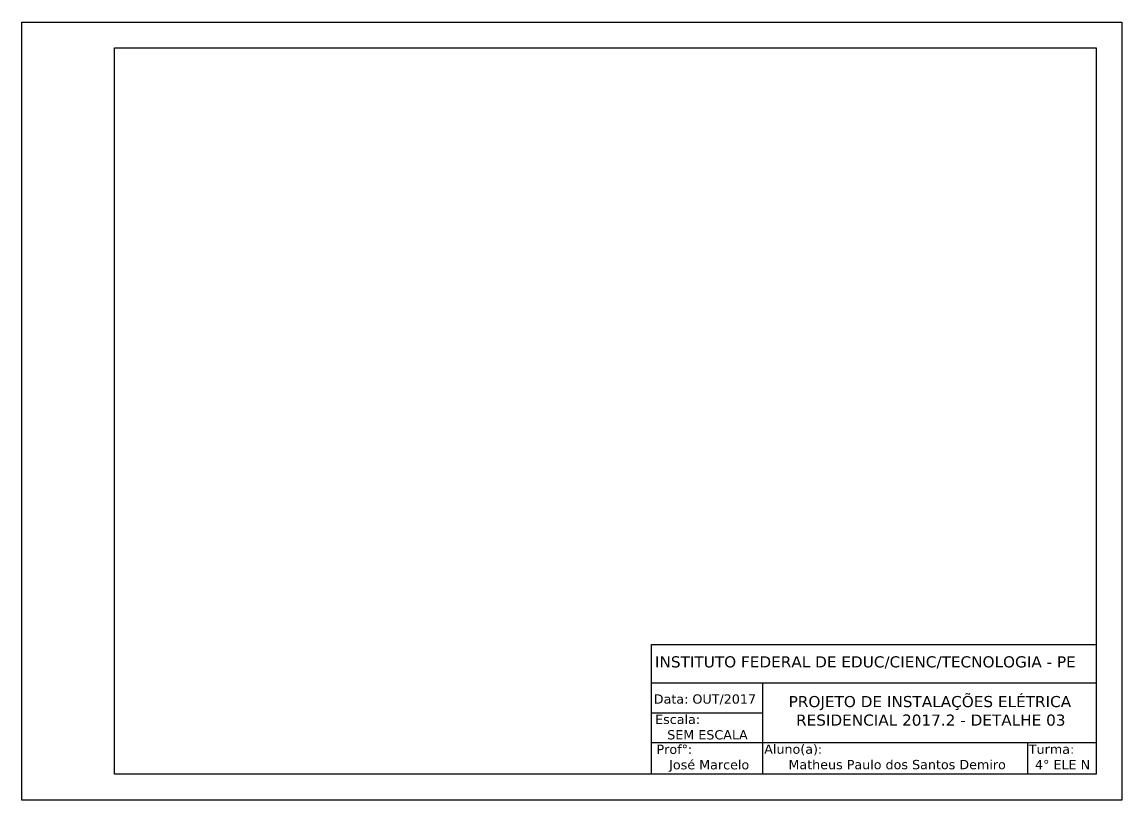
# Model space of a CAD drawing. Header units: millimetres. Extents: x 6732 to 8662, y 3965 to 4362.
# Drawn here: x 7899.3 to 8196.3, y 4027.4 to 4237.4 of the extents above; entities that cross this region are included whole.
import ezdxf

# ---------------------------------------------------------------- set-up
doc = ezdxf.new("R2010")
doc.units = ezdxf.units.MM
doc.styles.get("Standard").update_dxf_attribs({"font": 'arial.ttf'})

msp = doc.modelspace()

# ---------------------------------------------------------------- linework, layer by layer
at = {"ltscale": 3}
for p, q in [((7899.3, 4237.41), (8196.3, 4237.41)), ((7899.3, 4027.41), (7899.3, 4237.41)), ((8196.3, 4237.41), (8196.3, 4027.41)), ((7924.3, 4230.41), (8189.3, 4230.41)), ((7924.3, 4034.41), (7924.3, 4230.41)), ((8189.3, 4230.41), (8189.3, 4034.41)), ((8189.3, 4034.41), (7924.3, 4034.41)), ((8196.3, 4027.41), (7899.3, 4027.41))]:
    msp.add_line(p, q, dxfattribs=at)
for p, q in [((8069.3, 4034.41), (8069.3, 4069.41)), ((8069.3, 4069.41), (8189.3, 4069.41)), ((8189.3, 4058.91), (8069.3, 4058.91)), ((8099.3, 4034.41), (8099.3, 4058.91)), ((8069.3, 4050.91), (8099.3, 4050.91)), ((8069.3, 4042.91), (8189.3, 4042.91)), ((8170.76, 4042.91), (8170.76, 4034.41))]:
    msp.add_line(p, q)

# ---------------------------------------------------------------- texts
at = {"attachment_point": 1}
for s, width, insert, char_height in [('\\pi0.66329;{\\fVerdana|b0|i0|c0|p34;INSTITUTO FEDERAL DE EDUC/CIENC/TECNOLOGIA - PE}', 119.1667, (8069.55, 4066.2), 3), ('{\\fVerdana|b0|i0|c0|p34;Data: OUT/2017}', 28.7366, (8069.88, 4055.92), 2.5), ('\\pi20.27612;{\\fVerdana|b0|i0|c0|p34;PROJETO DE INSTALAÇÕES ELÉTRICA \\P\\pi22.26772;RESIDENCIAL 2017.2 - DETALHE 03\\H1.11484x; }', 119.1667, (8086.02, 4055.48), 3), ('{\\fVerdana|b0|i0|c0|p34;Escala: \\P   SEM ESCALA}', 37.9283, (8070.24, 4050.43), 2.5), ('{\\fVerdana|b0|i0|c0|p34;Prof°:\\P\\pi3.41904;José Marcelo}', 28.5859, (8070.62, 4042.35), 2.5), ('{\\fVerdana|b0|i0|c0|p34;Aluno(a): \\P      Matheus Paulo dos Santos Demiro}', 90, (8099.7, 4042.39), 2.5), ('{\\fVerdana|b0|i0|c0|p34;Turma: \\P\\pi1.66523;4° ELE N}', 18.1743, (8171.15, 4042.38), 2.5)]:
    msp.add_mtext_dynamic_manual_height_columns(s, width=width, gutter_width=12.5, heights=[0], dxfattribs=dict(at, insert=insert, char_height=char_height))

doc.saveas('drawing.dxf')
